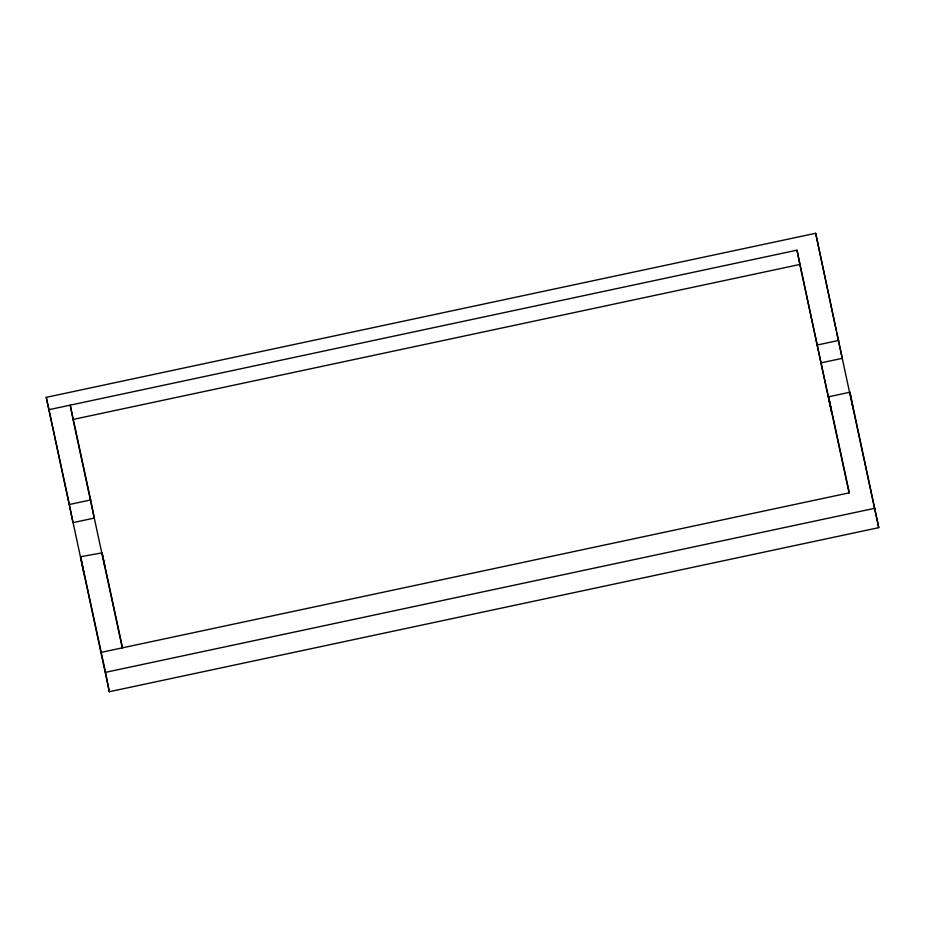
<?xml version="1.0" encoding="UTF-8"?>
<svg xmlns="http://www.w3.org/2000/svg" width="925" height="925" viewBox="0 0 925 925"><rect width="100%" height="100%" fill="white"/><g stroke="black" fill="none" stroke-linecap="round" stroke-linejoin="round"><path stroke-width="1.39" d="M831.425 411.082L828.615 396.779L849.936 392.235L878.75 527.655L109.335 691.727L46.25 397.345L815.665 233.273L842.282 358.345L820.961 362.889L831.818 413.371M48.909 409.694L797.015 250.166L820.961 362.889M122.331 648.147L73.029 419.464L799.813 264.469L797.015 250.166M90.662 499.951L94.223 518.092L72.913 522.637L69.352 504.507L90.662 499.951L70.231 405.15L73.029 419.464M817.446 344.967L838.767 340.423M101.23 652.356L849.323 492.828L828.615 396.779M109.335 691.727L105.531 672.336L874.946 508.253M84.163 574.864L80.614 556.723L102.074 552.873L122.539 647.812M836.188 330.213L815.665 233.273M836.79 333.035L878.75 527.655M799.813 264.469L849.092 493.002M46.25 397.345L69.352 504.507M80.614 556.723L105.531 672.336M849.936 392.235L853.174 408.769M102.074 552.873L104.883 567.175"/></g></svg>
